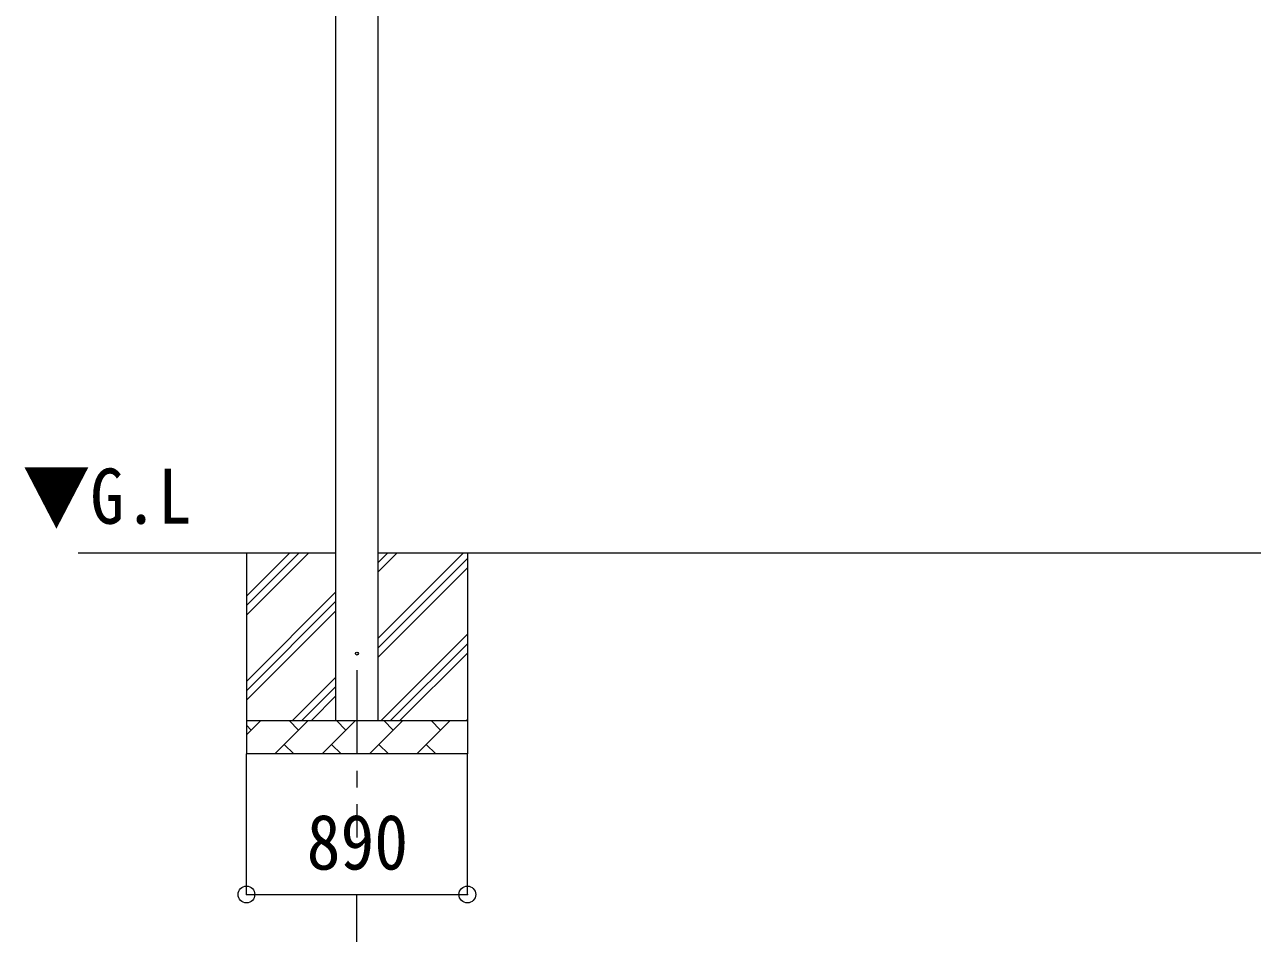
# Model space of a CAD drawing. Units: millimetres at full size, sheet at 1:50; some dimension numbers follow another scale. Extents: x -14053 to 14053, y -9700 to 9700.
# Drawn here: x -8740 to -5071, y -6202 to -3486 of the extents above; entities that cross this region are included whole.
import ezdxf
from ezdxf.enums import TextEntityAlignment as Align

# ---------------------------------------------------------------- set-up
doc = ezdxf.new("R2010")
doc.units = ezdxf.units.MM
doc.header["$LTSCALE"] = 50
doc.header["$PDMODE"] = 32
doc.header["$PDSIZE"] = 50
doc.linetypes.add('CHAIN1', pattern=[8, 5, -1, 1, -1])
for name, color, linetype, lineweight in [('0-0_0', 7, 'Continuous', 9), ('0-1_Defpoints', 4, 'Continuous', 9), ('0-6_PARTS1', 6, 'Continuous', 9)]:
    doc.layers.add(name, color=color, linetype=linetype, lineweight=lineweight)
doc.styles.add('ＭＳ ゴシック', font='')
doc.styles.get('ＭＳ ゴシック').set_extended_font_data('MS Gothic')

msp = doc.modelspace()

# ---------------------------------------------------------------- linework, layer by layer
at = {"layer": '0-0_0'}
for p, q in [((-7809.79, -5065.76), (-8579.79, -5065.76)), ((-8077.29, -5065.76), (-8077.29, -5665.76)), ((-8077.29, -5250.81), (-7892.24, -5065.76)), ((-8077.29, -5222.53), (-7920.52, -5065.76)), ((-8077.29, -5194.24), (-7948.81, -5065.76)), ((-1936.79, -5065.76), (-7684.79, -5065.76)), ((-7684.79, -5320.86), (-7429.69, -5065.76)), ((-7684.79, -5122.87), (-7627.68, -5065.76)), ((-7684.79, -5094.59), (-7655.96, -5065.76)), ((-7684.79, -5349.14), (-7417.29, -5081.64)), ((-7417.29, -5065.76), (-7417.29, -5665.76)), ((-7684.79, -5377.43), (-7417.29, -5109.93)), ((-8077.29, -5448.8), (-7809.79, -5181.3)), ((-8077.29, -5477.09), (-7809.79, -5209.59)), ((-8077.29, -5505.37), (-7809.79, -5237.87)), ((-7675.13, -5565.76), (-7417.29, -5307.92)), ((-7646.85, -5565.76), (-7417.29, -5336.2)), ((-7618.56, -5565.76), (-7417.29, -5364.49)), ((-7939.69, -5565.76), (-7809.79, -5435.86)), ((-7911.41, -5565.76), (-7809.79, -5464.14)), ((-7883.12, -5565.76), (-7809.79, -5492.43)), ((-8077.29, -5565.76), (-7417.29, -5565.76)), ((-8077.29, -5608.65), (-8034.4, -5565.76)), ((-7992.97, -5665.76), (-7892.97, -5565.76)), ((-7921.53, -5594.31), (-7950.08, -5565.76)), ((-7851.55, -5665.76), (-7751.55, -5565.76)), ((-7780.11, -5594.31), (-7808.66, -5565.76)), ((-7710.13, -5665.76), (-7610.13, -5565.76)), ((-7638.68, -5594.31), (-7667.24, -5565.76)), ((-7568.71, -5665.76), (-7468.71, -5565.76)), ((-7497.26, -5594.31), (-7525.82, -5565.76)), ((-7420.57, -5565.76), (-7417.29, -5562.48)), ((-8062.95, -5594.31), (-8077.29, -5579.97)), ((-7964.42, -5637.21), (-7935.87, -5665.76)), ((-7823, -5637.21), (-7794.45, -5665.76)), ((-7681.58, -5637.21), (-7653.02, -5665.76)), ((-7540.16, -5637.21), (-7511.6, -5665.76)), ((-7417.29, -5665.76), (-8077.29, -5665.76))]:
    msp.add_line(p, q, dxfattribs=at)
at = {"layer": '0-1_Defpoints'}
for p, q in [((-7809.79, -5565.76), (-7809.79, -2065.76)), ((-7684.79, -2065.76), (-7684.79, -5565.76))]:
    msp.add_line(p, q, dxfattribs=at)
at = {"layer": '0-1_Defpoints', "color": 7, "linetype": 'CHAIN1'}
msp.add_line((-7747.29, -5415.76), (-7747.29, -5915.76), dxfattribs=at)
at = {"layer": '0-1_Defpoints'}
msp.add_circle((-7747.29, -5365.76), 4.5, dxfattribs=at)
at = {"layer": '0-6_PARTS1'}
for p, q in [((-8077.29, -6085.54), (-8077.29, -5665.76)), ((-7417.29, -6085.54), (-7417.29, -5665.76)), ((-8077.29, -6085.54), (-7417.29, -6085.54)), ((-7747.29, -6713.6), (-7747.29, -6085.54))]:
    msp.add_line(p, q, dxfattribs=at)
for p in [(-8077.29, -6085.54), (-7417.29, -6085.54)]:
    msp.add_point(p, dxfattribs=at)

# ---------------------------------------------------------------- texts
at = {"layer": '0-0_0', "style": 'ＭＳ ゴシック', "width": 0.9}
msp.add_text('▼G.L', height=165, dxfattribs=at).set_placement((-8746.43, -5027.31), align=Align.BOTTOM_LEFT)
at = {"layer": '0-6_PARTS1', "color": 7, "style": 'ＭＳ ゴシック', "width": 0.9}
msp.add_text('890', height=165, dxfattribs=at).set_placement((-7897.29, -6060.54), align=Align.BOTTOM_LEFT)

doc.saveas('drawing.dxf')
